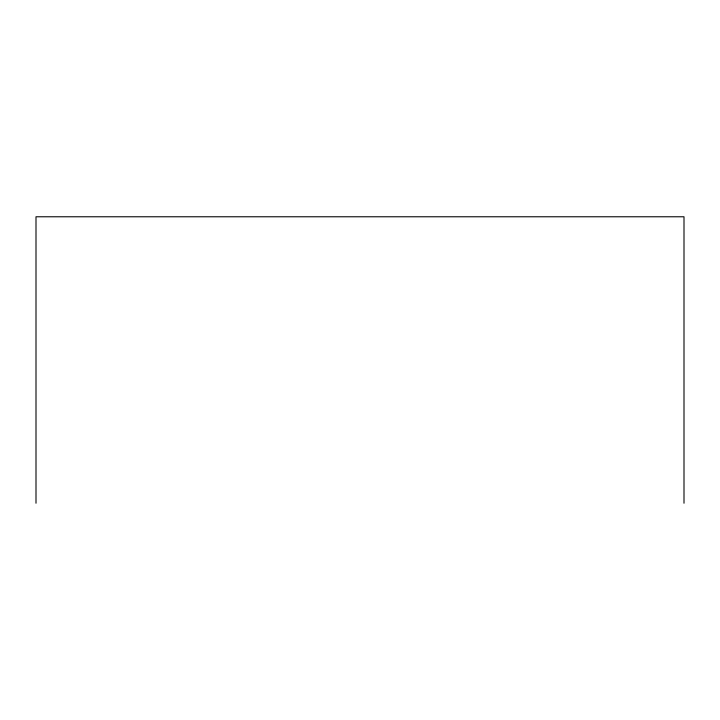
<?xml version="1.0" encoding="UTF-8"?>
<svg xmlns="http://www.w3.org/2000/svg" width="720" height="720" viewBox="0 0 720 720"><rect width="100%" height="100%" fill="white"/><g stroke="black" fill="none" stroke-linecap="round" stroke-linejoin="round"><path stroke-width="1.08" d="M684 503.226L684 216.774L36 216.774L36 503.226"/></g></svg>
